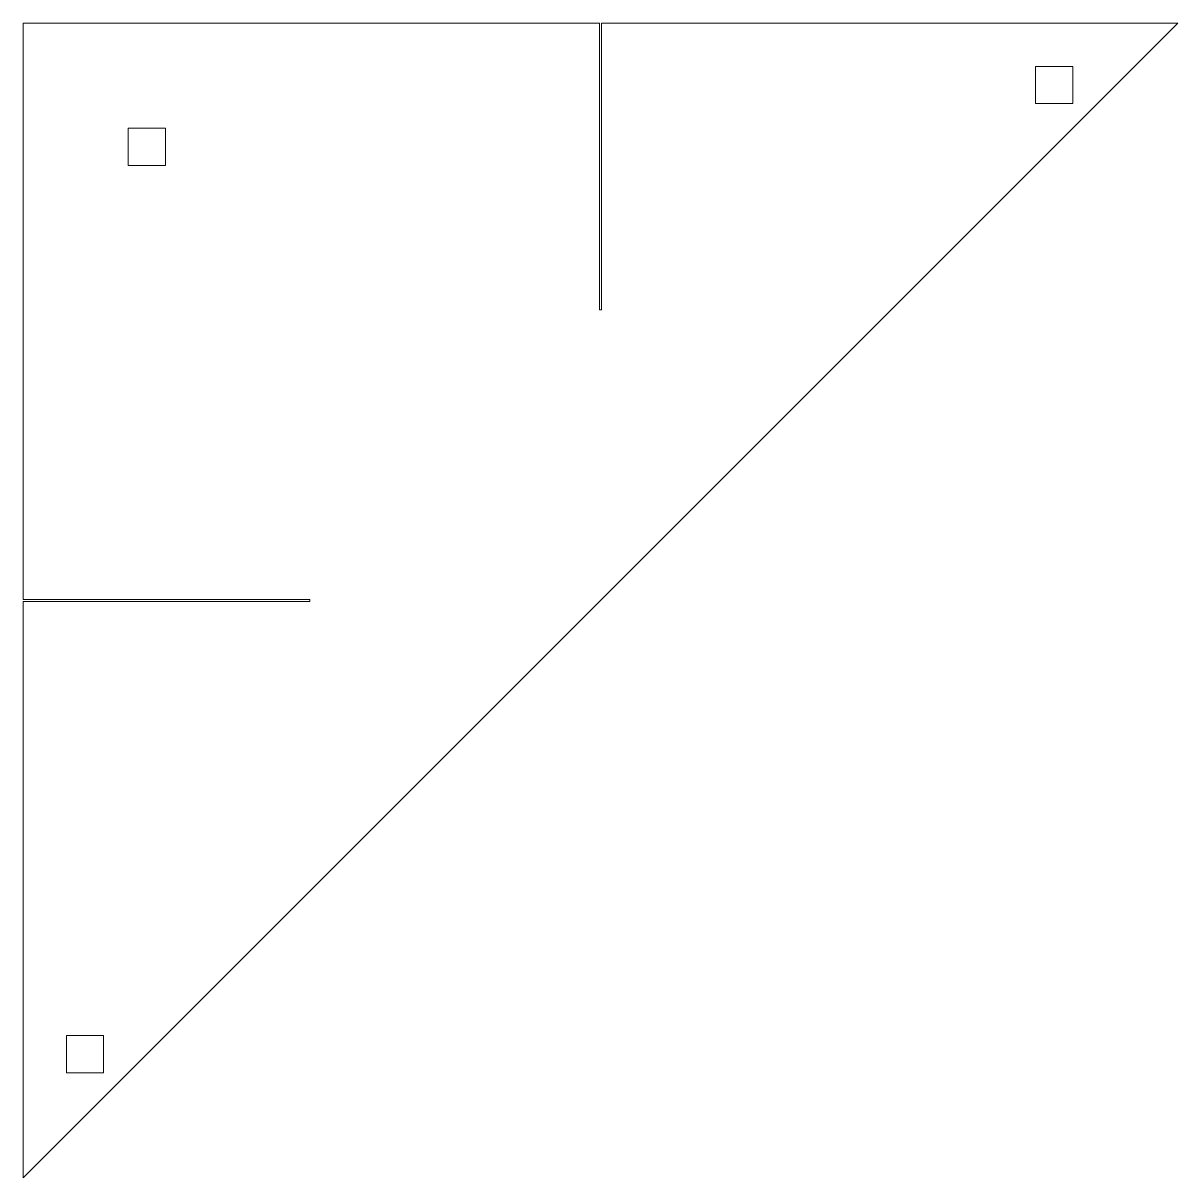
# Model space of a CAD drawing. Header units: millimetres. Extents: x -18 to 122, y -114 to 26.
import ezdxf

# ---------------------------------------------------------------- set-up
doc = ezdxf.new("R2010")
doc.units = ezdxf.units.MM

msp = doc.modelspace()

# ---------------------------------------------------------------- linework, layer by layer
at = {"color": 7, "linetype": 'Continuous', "lineweight": 15}
for p, q in [((-17.96, 26.3), (-17.96, -43.57)), ((51.91, 26.3), (-17.96, 26.3)), ((-17.96, -113.7), (122.04, 26.3)), ((51.91, -8.45), (51.91, 26.3)), ((52.16, 26.3), (52.16, -8.45)), ((122.04, 26.3), (52.16, 26.3)), ((109.29, 21.05), (104.79, 21.05)), ((104.79, 21.05), (104.79, 16.55)), ((109.29, 16.55), (109.29, 21.05)), ((104.79, 16.55), (109.29, 16.55)), ((-0.71, 13.55), (-5.21, 13.55)), ((-5.21, 13.55), (-5.21, 9.05)), ((-0.71, 9.05), (-0.71, 13.55)), ((-5.21, 9.05), (-0.71, 9.05)), ((52.16, -8.45), (51.91, -8.45)), ((-17.96, -43.57), (16.79, -43.57)), ((16.79, -43.82), (-17.96, -43.82)), ((-17.96, -43.82), (-17.96, -113.7)), ((16.79, -43.57), (16.79, -43.82)), ((-12.71, -96.45), (-12.71, -100.95)), ((-8.21, -96.45), (-12.71, -96.45)), ((-8.21, -100.95), (-8.21, -96.45)), ((-12.71, -100.95), (-8.21, -100.95))]:
    msp.add_line(p, q, dxfattribs=at)

doc.saveas('drawing.dxf')
